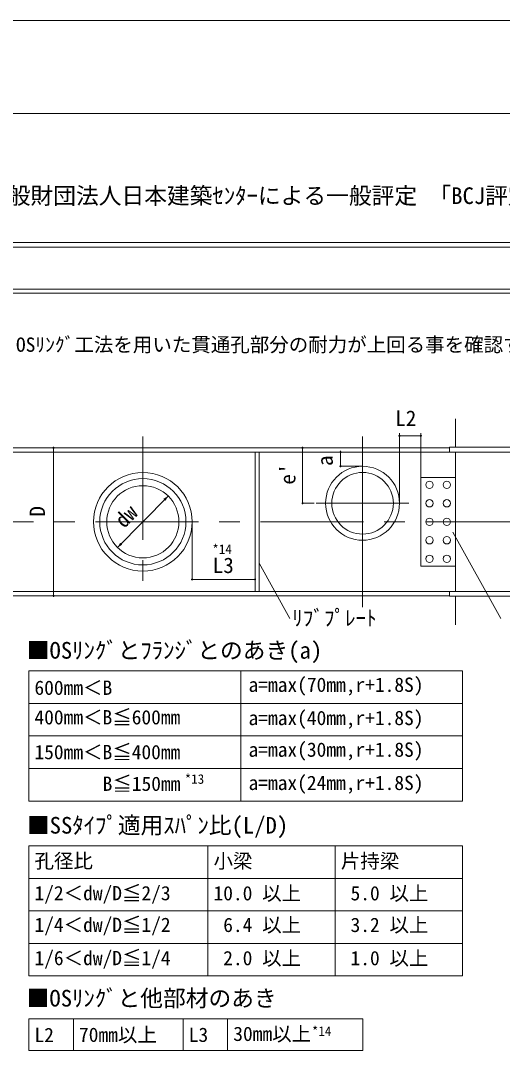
# Model space of a CAD drawing. Units: millimetres, scale not verified. Extents: x -3772 to 3772, y -2667 to 2667.
# Drawn here: x 293 to 1480, y 133 to 2667 of the extents above; entities that cross this region are included whole.
import ezdxf
from ezdxf.enums import TextEntityAlignment as Align

# ---------------------------------------------------------------- set-up
doc = ezdxf.new("R2010")
doc.units = ezdxf.units.MM
doc.header["$LTSCALE"] = 8
doc.linetypes.add('USER2', pattern=[0.26, 0.01, -0.25])
doc.linetypes.add('USER3', pattern=[50.8, 31.75, -6.35, 6.35, -6.35])
for name, color, linetype, lineweight in [('0-0_0', 7, 'Continuous', 18), ('0-1_HARI', 7, 'Continuous', 18), ('0-2_WAKU', 7, 'Continuous', 18), ('0-3_SUNPOU', 7, 'Continuous', 18), ('0-5_MOJI', 7, 'USER2', 18), ('0-6_Defpoints', 7, 'Continuous', 18)]:
    doc.layers.add(name, color=color, linetype=linetype, lineweight=lineweight)
doc.layers.add('0-7_MOJI___1', color=7, linetype='Continuous')
doc.styles.add('ＭＳ ゴシック', font='')
doc.styles.get('ＭＳ ゴシック').set_extended_font_data('MS Gothic')

msp = doc.modelspace()

# ---------------------------------------------------------------- hatches: boundary and pattern name
at = {"layer": '0-0_0'}
for points in [[(1228.953, 1645.288, 1), (1223.835, 1645.288, 1)], [(1281.342, 1645.288, 1), (1276.224, 1645.288, 1)], [(376.892, 1615.554, 1), (371.773, 1615.554, 1)], [(990.102, 1615.554, 1), (984.984, 1615.554, 1)], [(1083.904, 1605.241, 1), (1078.786, 1605.241, 1)], [(1083.904, 1570.053, 1), (1078.786, 1570.053, 1)], [(990.102, 1479.052, 1), (984.984, 1479.052, 1)], [(718.13, 1291.585, 1), (713.012, 1291.585, 1)], [(873.125, 1291.585, 1), (868.007, 1291.585, 1)], [(376.892, 1251.549, 1), (371.773, 1251.549, 1)]]:
    msp.add_hatch(color=256, dxfattribs=at).paths.add_polyline_path(points)

# ---------------------------------------------------------------- linework, layer by layer
for p, q in [((3543.284, 2005.79), (-3543.316, 2005.79)), ((313.496, 746.404), (313.496, 1066.404)), ((313.496, 1066.404), (1381.625, 1066.404)), ((313.496, 746.404), (313.496, 1066.404)), ((313.496, 1066.404), (1381.625, 1066.404)), ((835.996, 746.404), (835.996, 1066.404)), ((835.996, 746.404), (835.996, 1066.404)), ((1381.625, 746.404), (1381.625, 1066.404)), ((1381.625, 746.404), (1381.625, 1066.404)), ((313.496, 986.404), (1381.625, 986.404)), ((313.496, 906.404), (1381.625, 906.404)), ((313.496, 826.404), (1381.625, 826.404)), ((313.496, 746.404), (1381.625, 746.404)), ((754.487, 315.904), (754.487, 635.904)), ((754.487, 315.904), (754.487, 635.904)), ((1068.056, 315.904), (1068.056, 635.904)), ((1068.056, 315.904), (1068.056, 635.904)), ((1381.625, 315.904), (1381.625, 635.904)), ((1381.625, 315.904), (1381.625, 635.904)), ((313.496, 555.904), (1381.625, 555.904)), ((313.496, 475.904), (1381.625, 475.904)), ((313.496, 395.904), (1381.625, 395.904)), ((313.496, 315.904), (1381.625, 315.904)), ((423.165, 133.19), (423.165, 210.815)), ((423.165, 133.19), (423.165, 210.815)), ((423.165, 133.19), (423.165, 210.815)), ((423.165, 133.19), (423.165, 210.815)), ((693.486, 133.19), (693.486, 210.815)), ((693.486, 133.19), (693.486, 210.815)), ((803.134, 132.643), (803.134, 210.268)), ((803.134, 132.643), (803.134, 210.268)), ((803.134, 132.643), (803.134, 210.268)), ((803.134, 132.643), (803.134, 210.268))]:
    msp.add_line(p, q, dxfattribs=at)
for points in [[(313.496, 315.904), (313.496, 635.904), (1381.625, 635.904)], [(313.496, 315.904), (313.496, 635.904), (1381.625, 635.904)], [(313.496, 132.643), (313.496, 210.268), (1135.992, 210.268)], [(313.496, 132.643), (1135.992, 132.643), (1135.992, 210.268)], [(313.496, 132.643), (313.496, 210.268), (1135.992, 210.268)], [(313.496, 132.643), (1135.992, 132.643), (1135.992, 210.268)]]:
    msp.add_lwpolyline(points, dxfattribs=at)
for points in [[(649.853, 1484.945), (656.595, 1496.82), (644.829, 1489.9)], [(538.624, 1382.128), (531.894, 1370.266), (543.66, 1377.173)]]:
    msp.add_solid(points, dxfattribs=at)
at = {"layer": '0-1_HARI'}
for p, q in [((1364.486, 1686.876), (1364.486, 1616.767)), ((-1207.905, 1615.554), (1349.319, 1615.554)), ((-1207.905, 1605.241), (1349.319, 1605.241)), ((870.566, 1605.241), (870.566, 1261.863)), ((880.802, 1605.241), (880.802, 1261.863)), ((1349.319, 1616.767), (1349.319, 1605.241)), ((1349.319, 1616.767), (1622.323, 1616.767)), ((1349.319, 1605.241), (1622.323, 1605.241)), ((1364.486, 1605.241), (1364.486, 1261.863)), ((1364.486, 1324.35), (1278.783, 1324.35)), ((-1207.905, 1261.863), (1349.319, 1261.863)), ((-1207.905, 1251.549), (1349.319, 1251.549)), ((1349.319, 1261.863), (1349.319, 1250.336)), ((1349.319, 1261.863), (1622.323, 1261.863)), ((1349.319, 1250.336), (1622.323, 1250.336)), ((1364.486, 1250.336), (1364.486, 1180.227))]:
    msp.add_line(p, q, dxfattribs=at)
msp.add_lwpolyline([(1364.486, 1542.753), (1278.783, 1542.753), (1278.783, 1324.35)], dxfattribs=at)
for centre, radius in [((594.236, 1433.552), 121.335), ((1135.372, 1479.052), 91.001), ((1135.372, 1479.052), 75.834), ((594.236, 1433.552), 106.168), ((594.236, 1433.552), 88.835), ((1300.209, 1524.553), 9.1), ((1343.06, 1524.553), 9.1), ((1300.209, 1479.052), 9.1), ((1343.06, 1479.052), 9.1), ((1300.209, 1433.552), 9.1), ((1343.06, 1433.552), 9.1), ((1300.209, 1388.051), 9.1), ((1343.06, 1388.051), 9.1), ((1300.209, 1342.55), 9.1), ((1343.06, 1342.55), 9.1)]:
    msp.add_circle(centre, radius, dxfattribs=at)
at = {"layer": '0-2_WAKU'}
for p, q in [((-3517.916, 2438.338), (3517.884, 2438.338)), ((-3543.316, 2109.314), (3543.284, 2109.314)), ((3517.884, 2120.838), (-3517.916, 2120.838)), ((3543.284, 1995.79), (-3543.316, 1995.79))]:
    msp.add_line(p, q, dxfattribs=at)
at = {"layer": '0-3_SUNPOU'}
for p, q in [((1226.394, 1479.052), (1226.394, 1651.567)), ((1278.783, 1479.052), (1278.783, 1651.567)), ((1223.835, 1645.288), (1281.342, 1645.288)), ((348.164, 1615.554), (380.612, 1615.554)), ((374.332, 1618.113), (374.332, 1248.99)), ((987.543, 1618.113), (987.543, 1476.493)), ((1090.418, 1615.554), (1061.69, 1615.554)), ((1135.372, 1605.241), (1078.786, 1605.241)), ((1081.345, 1607.8), (1081.345, 1570.053)), ((1135.372, 1570.053), (1078.786, 1570.053)), ((656.579, 1496.837), (531.894, 1370.266)), ((880.802, 1261.863), (880.802, 1488.934)), ((1016.271, 1479.052), (987.543, 1479.052)), ((715.571, 1433.552), (715.571, 1291.585)), ((1475.708, 1195.297), (1357.976, 1407.776)), ((956.332, 1195.297), (880.802, 1331.612)), ((870.566, 1291.585), (713.012, 1291.585)), ((348.164, 1251.549), (380.612, 1251.549))]:
    msp.add_line(p, q, dxfattribs=at)
at = {"layer": '0-3_SUNPOU', "linetype": 'USER3'}
for p, q in [((594.236, 1643.487), (594.236, 1251.549)), ((1135.372, 1643.487), (1135.372, 1223.616)), ((1135.372, 1223.616), (1135.372, 1643.487)), ((1249.408, 1479.052), (1021.335, 1479.052)), ((1950.775, 1433.552), (-1553.208, 1433.552))]:
    msp.add_line(p, q, dxfattribs=at)
at = {"layer": '0-3_SUNPOU'}
for centre in [(1226.394, 1645.288), (1226.394, 1645.288), (1278.783, 1645.288), (374.332, 1615.554), (374.332, 1615.554), (987.543, 1615.554), (1081.345, 1605.241), (1081.345, 1570.053), (987.543, 1479.052), (715.571, 1291.585), (870.566, 1291.585), (870.566, 1291.585), (374.332, 1251.549)]:
    msp.add_circle(centre, 1.177, dxfattribs=at)
at = {"layer": '0-6_Defpoints'}
msp.add_line((-3771.916, 2666.938), (3771.884, 2666.938), dxfattribs=at)

# ---------------------------------------------------------------- texts
at = {"layer": '0-0_0', "style": 'ＭＳ ゴシック'}
for s, height, p in [('L2', 38.12, (1215.967, 1657.864)), ('*14', 23.46, (765.434, 1347.191)), ('L3', 38.12, (766.406, 1295.923)), ('ﾘﾌﾞﾌﾟﾚｰﾄ', 38.12, (962.26, 1166.291)), ('■OSﾘﾝｸﾞとﾌﾗﾝｼﾞとのあき(a)', 41.06, (308.321, 1084.333)), ('600mm＜B   \u3000\u3000', 35.19, (327.314, 997.054)), ('a=max(70mm,r+1.8S)', 35.19, (854.611, 1004.414)), ('400mm＜B≦600mm', 35.19, (327.314, 924.352)), ('a=max(40mm,r+1.8S)', 35.19, (854.611, 922.61)), ('150mm＜B≦400mm', 35.19, (327.314, 838.648)), ('a=max(30mm,r+1.8S)', 35.19, (854.611, 844.708)), ('\u3000\u3000\u3000 B≦150mm', 35.19, (327.314, 760.745)), ('*13', 23.46, (697.498, 781.734)), ('a=max(24mm,r+1.8S)', 35.19, (854.611, 762.904)), ('■SSﾀｲﾌﾟ適用ｽﾊﾟﾝ比(L/D)', 41.06, (308.728, 653.833)), ('孔径比', 35.19, (327.314, 570.726)), ('小梁', 35.19, (768.305, 570.51)), ('片持梁', 35.19, (1081.874, 570.51)), ('1/2＜dw/D≦2/3', 35.19, (327.314, 491.523)), ('10.0 以上', 35.19, (768.305, 491.307)), (' 5.0 以上', 35.19, (1081.874, 491.307)), ('1/4＜dw/D≦1/2', 35.19, (327.314, 413.62)), (' 6.4 以上', 35.19, (768.305, 413.404)), (' 3.2 以上', 35.19, (1081.874, 413.404)), ('1/6＜dw/D≦1/4', 35.19, (327.314, 331.817)), (' 2.0 以上', 35.19, (768.305, 331.601)), (' 1.0 以上', 35.19, (1081.874, 331.601)), ('■OSﾘﾝｸﾞと他部材のあき', 41.06, (308.039, 228.198)), ('L2', 35.19, (327.314, 142.507)), ('70mm以上', 35.19, (436.983, 143.054)), ('L3', 35.19, (707.304, 143.054)), ('30mm以上', 35.19, (816.952, 145.325))]:
    msp.add_text(s, height=height, dxfattribs=at).set_placement(p, align=Align.BOTTOM_LEFT)
for s, rotation, p in [('a', 90, (1073.573, 1570.831)), ("e'", 90, (981.424, 1524.932)), ('D', 90, (364.783, 1446.372)), ('dw', 44.76, (555.954, 1407.658))]:
    msp.add_text(s, height=38.12, rotation=rotation, dxfattribs=at).set_placement(p, align=Align.BOTTOM_LEFT)
at = {"layer": '0-5_MOJI', "style": 'ＭＳ ゴシック'}
for s, height, p in [('一般財団法人日本建築ｾﾝﾀｰによる一般評定 「BCJ評定-ST0135-13」（2023年10月19日付）', 41.06, (205.591, 2203.227)), ('貫通孔無しで構造設計を行った結果から得られる貫通孔位置の存在応力に対して,OSﾘﾝｸﾞ工法を用いた貫通孔部分の耐力が上回る事を確認する必要があるので,OSﾘﾝｸﾞの使用の決定は構造設計者により行う。', 35.19, (-1470.163, 1841.355))]:
    msp.add_text(s, height=height, dxfattribs=at).set_placement(p, align=Align.BOTTOM_LEFT)
at = {"layer": '0-7_MOJI___1', "style": 'ＭＳ ゴシック'}
msp.add_text('*14', height=23.46, dxfattribs=at).set_placement((1010.569, 161.265), align=Align.BOTTOM_LEFT)

doc.saveas('drawing.dxf')
